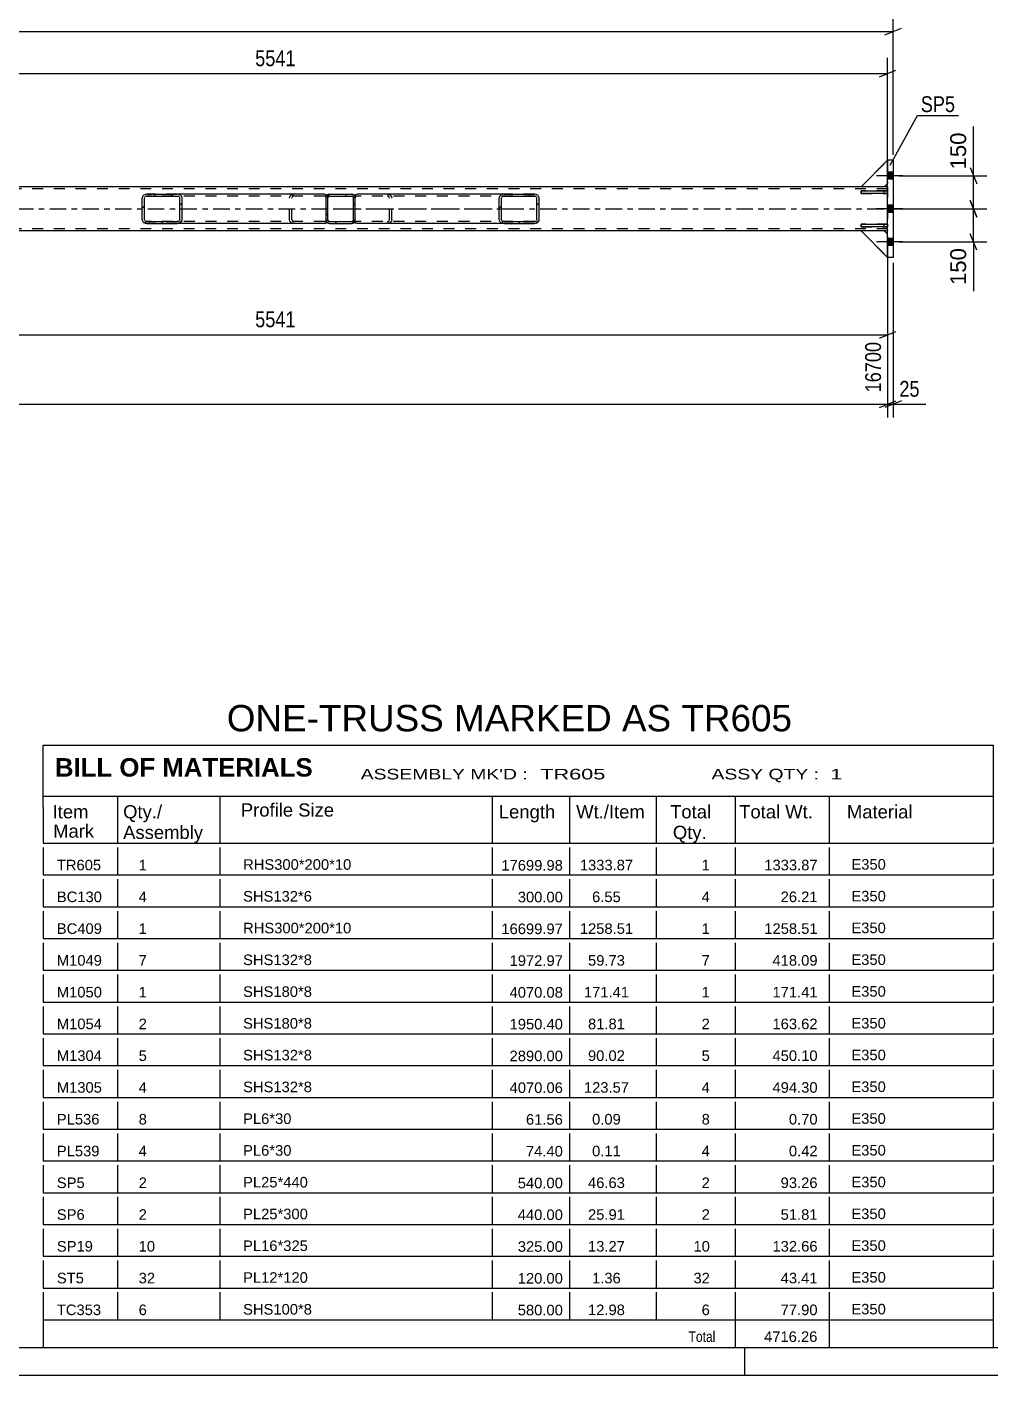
# Model space of a CAD drawing. Header units: millimetres. Extents: x -54 to 787, y -426 to 168.
# Drawn here: x 446.8 to 621.1, y -426 to -182 of the extents above; entities that cross this region are included whole.
import ezdxf

# ---------------------------------------------------------------- set-up
doc = ezdxf.new("R2010")
doc.units = ezdxf.units.MM
doc.linetypes.add('DXK_LINE_DOT2', pattern=[3.9198, 1.9599, -1.9599])
doc.linetypes.add('DXK_LINE_DOT3', pattern=[5.9187, 2.979, -0.9799, 0.9799, -0.9799])
doc.styles.add('Arial', font='ARIAL.TTF', dxfattribs={"height": 0.2})
doc.styles.add('Arial Bold', font='ARIALBD.TTF', dxfattribs={"height": 0.2})
doc.styles.add('Arial Narrow', font='ARIALN.TTF', dxfattribs={"height": 0.2})

# ---------------------------------------------------------------- blocks, each defined once
blk = doc.blocks.new('Unknown-761549023-1135')
at = {"color": 5, "linetype": 'Continuous'}
for p, q in [((-49.33, -420.97), (781.67, -420.97)), ((576.67, -425.97), (576.67, -420.97)), ((-54.33, -425.97), (786.67, -425.97))]:
    blk.add_line(p, q, dxfattribs=at)
blk = doc.blocks.new('Unknown-761549023-18262')
at = {"color": 7, "linetype": 'Continuous'}
for p, q in [((449.67, -311.96), (621.66, -311.96)), ((449.67, -323.21), (449.67, -311.96)), ((621.67, -311.96), (621.67, -323.21)), ((449.67, -321.21), (621.67, -321.21)), ((463.17, -321.21), (463.17, -329.71)), ((481.67, -321.21), (481.67, -329.71)), ((530.94, -321.21), (530.94, -329.71)), ((544.94, -321.21), (544.94, -329.71)), ((560.67, -321.21), (560.67, -329.71)), ((574.94, -321.21), (574.94, -329.71)), ((591.94, -321.21), (591.94, -329.71)), ((449.67, -323.21), (449.67, -328.21)), ((621.67, -323.21), (621.67, -329.71)), ((449.67, -328.21), (449.67, -329.71)), ((449.67, -329.71), (621.67, -329.71)), ((449.67, -330.49), (449.67, -335.46)), ((463.17, -330.49), (463.17, -335.46)), ((481.67, -330.49), (481.67, -335.46)), ((530.94, -330.49), (530.94, -335.46)), ((544.94, -330.49), (544.94, -335.46)), ((560.67, -330.49), (560.67, -335.46)), ((574.94, -330.49), (574.94, -335.46)), ((591.94, -330.49), (591.94, -335.46)), ((621.67, -330.49), (621.67, -335.46)), ((449.67, -335.46), (621.67, -335.46)), ((449.67, -336.24), (449.67, -341.21)), ((463.17, -336.24), (463.17, -341.21)), ((481.67, -336.24), (481.67, -341.21)), ((530.94, -336.24), (530.94, -341.21)), ((544.94, -336.24), (544.94, -341.21)), ((560.67, -336.24), (560.67, -341.21)), ((574.94, -336.24), (574.94, -341.21)), ((591.94, -336.24), (591.94, -341.21)), ((621.67, -336.24), (621.67, -341.21)), ((449.67, -341.21), (621.67, -341.21)), ((449.67, -341.99), (449.67, -346.96)), ((463.17, -341.99), (463.17, -346.96)), ((481.67, -341.99), (481.67, -346.96)), ((530.94, -341.99), (530.94, -346.96)), ((544.94, -341.99), (544.94, -346.96)), ((560.67, -341.99), (560.67, -346.96)), ((574.94, -341.99), (574.94, -346.96)), ((591.94, -341.99), (591.94, -346.96)), ((621.67, -341.99), (621.67, -346.96)), ((449.67, -346.96), (621.67, -346.96)), ((449.67, -347.74), (449.67, -352.71)), ((463.17, -347.74), (463.17, -352.71)), ((481.67, -347.74), (481.67, -352.71)), ((530.94, -347.74), (530.94, -352.71)), ((544.94, -347.74), (544.94, -352.71)), ((560.67, -347.74), (560.67, -352.71)), ((574.94, -347.74), (574.94, -352.71)), ((591.94, -347.74), (591.94, -352.71)), ((621.67, -347.74), (621.67, -352.71)), ((449.67, -352.71), (621.67, -352.71)), ((449.67, -353.49), (449.67, -358.46)), ((463.17, -353.49), (463.17, -358.46)), ((481.67, -353.49), (481.67, -358.46)), ((530.94, -353.49), (530.94, -358.46)), ((544.94, -353.49), (544.94, -358.46)), ((560.67, -353.49), (560.67, -358.46)), ((574.94, -353.49), (574.94, -358.46)), ((591.94, -353.49), (591.94, -358.46)), ((621.67, -353.49), (621.67, -358.46)), ((449.67, -358.46), (621.67, -358.46)), ((449.67, -359.24), (449.67, -364.21)), ((463.17, -359.24), (463.17, -364.21)), ((481.67, -359.24), (481.67, -364.21)), ((530.94, -359.24), (530.94, -364.21)), ((544.94, -359.24), (544.94, -364.21)), ((560.67, -359.24), (560.67, -364.21)), ((574.94, -359.24), (574.94, -364.21)), ((591.94, -359.24), (591.94, -364.21)), ((621.67, -359.24), (621.67, -364.21)), ((449.67, -364.21), (621.67, -364.21)), ((449.67, -364.99), (449.67, -369.96)), ((463.17, -364.99), (463.17, -369.96)), ((481.67, -364.99), (481.67, -369.96)), ((530.94, -364.99), (530.94, -369.96)), ((544.94, -364.99), (544.94, -369.96)), ((560.67, -364.99), (560.67, -369.96)), ((574.94, -364.99), (574.94, -369.96)), ((591.94, -364.99), (591.94, -369.96)), ((621.67, -364.99), (621.67, -369.96)), ((449.67, -369.96), (621.67, -369.96)), ((449.67, -370.74), (449.67, -375.71)), ((463.17, -370.74), (463.17, -375.71)), ((481.67, -370.74), (481.67, -375.71)), ((530.94, -370.74), (530.94, -375.71)), ((544.94, -370.74), (544.94, -375.71)), ((560.67, -370.74), (560.67, -375.71)), ((574.94, -370.74), (574.94, -375.71)), ((591.94, -370.74), (591.94, -375.71)), ((621.67, -370.74), (621.67, -375.71)), ((449.67, -375.71), (621.67, -375.71)), ((449.67, -376.49), (449.67, -381.46)), ((463.17, -376.49), (463.17, -381.46)), ((481.67, -376.49), (481.67, -381.46)), ((530.94, -376.49), (530.94, -381.46)), ((544.94, -376.49), (544.94, -381.46)), ((560.67, -376.49), (560.67, -381.46)), ((574.94, -376.49), (574.94, -381.46)), ((591.94, -376.49), (591.94, -381.46)), ((621.67, -376.49), (621.67, -381.46)), ((449.67, -381.46), (621.67, -381.46)), ((449.67, -382.24), (449.67, -387.22)), ((463.17, -382.24), (463.17, -387.22)), ((481.67, -382.24), (481.67, -387.22)), ((530.94, -382.24), (530.94, -387.22)), ((544.94, -382.24), (544.94, -387.22)), ((560.67, -382.24), (560.67, -387.22)), ((574.94, -382.24), (574.94, -387.22)), ((591.94, -382.24), (591.94, -387.22)), ((621.67, -382.24), (621.67, -387.22)), ((449.67, -387.22), (621.67, -387.22)), ((449.67, -387.99), (449.67, -392.97)), ((463.17, -387.99), (463.17, -392.97)), ((481.67, -387.99), (481.67, -392.97)), ((530.94, -387.99), (530.94, -392.97)), ((544.94, -387.99), (544.94, -392.97)), ((560.67, -387.99), (560.67, -392.97)), ((574.94, -387.99), (574.94, -392.97)), ((591.94, -387.99), (591.94, -392.97)), ((621.67, -387.99), (621.67, -392.97)), ((449.67, -392.97), (621.67, -392.97)), ((449.67, -393.74), (449.67, -398.72)), ((463.17, -393.74), (463.17, -398.72)), ((481.67, -393.74), (481.67, -398.72)), ((530.94, -393.74), (530.94, -398.72)), ((544.94, -393.74), (544.94, -398.72)), ((560.67, -393.74), (560.67, -398.72)), ((574.94, -393.74), (574.94, -398.72)), ((591.94, -393.74), (591.94, -398.72)), ((621.67, -393.74), (621.67, -398.72)), ((449.67, -398.72), (621.67, -398.72)), ((449.67, -399.49), (449.67, -404.47)), ((463.17, -399.49), (463.17, -404.47)), ((481.67, -399.49), (481.67, -404.47)), ((530.94, -399.49), (530.94, -404.47)), ((544.94, -399.49), (544.94, -404.47)), ((560.67, -399.49), (560.67, -404.47)), ((574.94, -399.49), (574.94, -404.47)), ((591.94, -399.49), (591.94, -404.47)), ((621.67, -399.49), (621.67, -404.47)), ((449.67, -404.47), (621.67, -404.47)), ((449.67, -405.24), (449.67, -410.22)), ((463.17, -405.24), (463.17, -410.22)), ((481.67, -405.24), (481.67, -410.22)), ((530.94, -405.24), (530.94, -410.22)), ((544.94, -405.24), (544.94, -410.22)), ((560.67, -405.24), (560.67, -410.22)), ((574.94, -405.24), (574.94, -410.22)), ((591.94, -405.24), (591.94, -410.22)), ((621.67, -405.24), (621.67, -410.22)), ((449.67, -410.22), (621.67, -410.22)), ((449.67, -410.99), (449.67, -415.97)), ((463.17, -410.99), (463.17, -415.97)), ((481.67, -410.99), (481.67, -415.97)), ((530.94, -410.99), (530.94, -415.97)), ((544.94, -410.99), (544.94, -415.97)), ((560.67, -410.99), (560.67, -415.97)), ((574.94, -410.99), (574.94, -415.97)), ((591.94, -410.99), (591.94, -415.97)), ((621.67, -410.99), (621.67, -415.97)), ((449.67, -415.97), (621.67, -415.97)), ((449.67, -415.97), (621.67, -415.97)), ((449.67, -415.97), (449.67, -420.97)), ((574.94, -415.97), (574.94, -420.97)), ((591.94, -415.97), (591.94, -420.97)), ((621.67, -415.97), (621.67, -420.97)), ((449.67, -420.97), (621.67, -420.97))]:
    blk.add_line(p, q, dxfattribs=at)
at = {"color": 7}
for s, height, style, p in [('BILL OF MATERIALS', 3.3405, 'Arial Bold', (451.82, -317.65)), ('Profile Size', 2.3877, 'Arial', (485.48, -324.89)), ('Mark', 2.388, 'Arial', (451.5, -328.71))]:
    blk.add_text(s, height=height, dxfattribs=dict(at, style=style)).set_placement(p)
at = {"color": 7, "linetype": 'Continuous', "style": 'Arial Narrow'}
for s, height, width, p in [("ASSEMBLY MK'D :", 1.9089, 1.6, (507.17, -318.16)), ('TR605', 1.909, 1.794707, (539.67, -318.16)), ('ASSY QTY :', 1.909, 1.6, (570.67, -318.16)), ('1', 1.91, 1.794707, (592.17, -318.16))]:
    blk.add_text(s, height=height, dxfattribs=dict(at, width=width)).set_placement(p)
at = {"color": 7, "linetype": 'Continuous'}
for s, height, style, p in [('Item', 2.388, 'Arial', (451.41, -325.21)), ('Qty./', 2.388, 'Arial', (464.17, -325.21)), ('Length', 2.388, 'Arial', (532.17, -325.21)), ('Wt./Item', 2.388, 'Arial', (546.17, -325.21)), ('Total', 2.388, 'Arial', (563.17, -325.21)), ('Total Wt.', 2.388, 'Arial', (575.67, -325.21)), ('Material', 2.388, 'Arial', (595.17, -325.21)), ('Assembly', 2.388, 'Arial', (464.17, -328.94)), ('Qty.', 2.388, 'Arial', (563.67, -328.94)), ('TR605', 1.91, 'Arial', (452.17, -334.62)), ('1', 1.91, 'Arial', (466.98, -334.62)), ('RHS300*200*10', 1.9102, 'Arial', (485.88, -334.52)), ('17699.98', 1.91, 'Arial', (532.63, -334.66)), ('1333.87', 1.91, 'Arial', (546.83, -334.62)), ('1', 1.91, 'Arial', (568.88, -334.62)), ('1333.87', 1.91, 'Arial', (580.22, -334.62)), ('E350', 1.91, 'Arial', (595.98, -334.49)), ('BC130', 1.91, 'Arial', (452.17, -340.37)), ('4', 1.91, 'Arial', (466.98, -340.37)), ('SHS132*6', 1.91, 'Arial', (485.88, -340.27)), ('300.00', 1.91, 'Arial', (535.6, -340.41)), ('6.55', 1.91, 'Arial', (549.05, -340.37)), ('4', 1.91, 'Arial', (568.88, -340.37)), ('26.21', 1.91, 'Arial', (583.18, -340.37)), ('E350', 1.91, 'Arial', (595.98, -340.24)), ('BC409', 1.91, 'Arial', (452.17, -346.12)), ('1', 1.91, 'Arial', (466.98, -346.12)), ('RHS300*200*10', 1.9102, 'Arial', (485.88, -346.02)), ('16699.97', 1.91, 'Arial', (532.63, -346.16)), ('1258.51', 1.91, 'Arial', (546.83, -346.12)), ('1', 1.91, 'Arial', (568.88, -346.12)), ('1258.51', 1.91, 'Arial', (580.22, -346.12)), ('E350', 1.91, 'Arial', (595.98, -345.99)), ('M1049', 1.91, 'Arial', (452.17, -351.87)), ('7', 1.91, 'Arial', (466.98, -351.87)), ('SHS132*8', 1.91, 'Arial', (485.88, -351.77)), ('1972.97', 1.91, 'Arial', (534.12, -351.91)), ('59.73', 1.91, 'Arial', (548.31, -351.87)), ('7', 1.91, 'Arial', (568.88, -351.87)), ('418.09', 1.91, 'Arial', (581.7, -351.87)), ('E350', 1.91, 'Arial', (595.98, -351.74)), ('M1050', 1.91, 'Arial', (452.17, -357.62)), ('1', 1.91, 'Arial', (466.98, -357.62)), ('SHS180*8', 1.91, 'Arial', (485.88, -357.52)), ('4070.08', 1.91, 'Arial', (534.12, -357.66)), ('171.41', 1.91, 'Arial', (547.57, -357.62)), ('1', 1.91, 'Arial', (568.88, -357.62)), ('171.41', 1.91, 'Arial', (581.7, -357.62)), ('E350', 1.91, 'Arial', (595.98, -357.49)), ('M1054', 1.91, 'Arial', (452.17, -363.37)), ('2', 1.91, 'Arial', (466.98, -363.37)), ('SHS180*8', 1.91, 'Arial', (485.88, -363.27)), ('1950.40', 1.91, 'Arial', (534.12, -363.41)), ('81.81', 1.91, 'Arial', (548.31, -363.37)), ('2', 1.91, 'Arial', (568.88, -363.37)), ('163.62', 1.91, 'Arial', (581.7, -363.37)), ('E350', 1.91, 'Arial', (595.98, -363.24)), ('M1304', 1.91, 'Arial', (452.17, -369.12)), ('5', 1.91, 'Arial', (466.98, -369.12)), ('SHS132*8', 1.91, 'Arial', (485.88, -369.02)), ('2890.00', 1.91, 'Arial', (534.12, -369.16)), ('90.02', 1.91, 'Arial', (548.31, -369.12)), ('5', 1.91, 'Arial', (568.88, -369.12)), ('450.10', 1.91, 'Arial', (581.7, -369.12)), ('E350', 1.91, 'Arial', (595.98, -368.99)), ('M1305', 1.91, 'Arial', (452.17, -374.87)), ('4', 1.91, 'Arial', (466.98, -374.87)), ('SHS132*8', 1.91, 'Arial', (485.88, -374.77)), ('4070.06', 1.91, 'Arial', (534.12, -374.91)), ('123.57', 1.91, 'Arial', (547.57, -374.87)), ('4', 1.91, 'Arial', (568.88, -374.87)), ('494.30', 1.91, 'Arial', (581.7, -374.87)), ('E350', 1.91, 'Arial', (595.98, -374.74)), ('PL536', 1.91, 'Arial', (452.17, -380.62)), ('8', 1.91, 'Arial', (466.98, -380.62)), ('PL6*30', 1.91, 'Arial', (485.88, -380.52)), ('61.56', 1.91, 'Arial', (537.08, -380.66)), ('0.09', 1.91, 'Arial', (549.05, -380.62)), ('8', 1.91, 'Arial', (568.88, -380.62)), ('0.70', 1.91, 'Arial', (584.67, -380.62)), ('E350', 1.91, 'Arial', (595.98, -380.49)), ('PL539', 1.91, 'Arial', (452.17, -386.37)), ('4', 1.91, 'Arial', (466.98, -386.37)), ('PL6*30', 1.91, 'Arial', (485.88, -386.27)), ('74.40', 1.91, 'Arial', (537.08, -386.41)), ('0.11', 1.91, 'Arial', (549.05, -386.37)), ('4', 1.91, 'Arial', (568.88, -386.37)), ('0.42', 1.91, 'Arial', (584.67, -386.37)), ('E350', 1.91, 'Arial', (595.98, -386.24)), ('SP5', 1.91, 'Arial', (452.17, -392.12)), ('2', 1.91, 'Arial', (466.98, -392.12)), ('PL25*440', 1.91, 'Arial', (485.88, -392.02)), ('540.00', 1.91, 'Arial', (535.6, -392.16)), ('46.63', 1.91, 'Arial', (548.31, -392.12)), ('2', 1.91, 'Arial', (568.88, -392.12)), ('93.26', 1.91, 'Arial', (583.18, -392.12)), ('E350', 1.91, 'Arial', (595.98, -391.99)), ('SP6', 1.91, 'Arial', (452.17, -397.87)), ('2', 1.91, 'Arial', (466.98, -397.87)), ('PL25*300', 1.91, 'Arial', (485.88, -397.77)), ('440.00', 1.91, 'Arial', (535.6, -397.91)), ('25.91', 1.91, 'Arial', (548.31, -397.87)), ('2', 1.91, 'Arial', (568.88, -397.87)), ('51.81', 1.91, 'Arial', (583.18, -397.87)), ('E350', 1.91, 'Arial', (595.98, -397.74)), ('SP19', 1.91, 'Arial', (452.17, -403.62)), ('10', 1.91, 'Arial', (466.98, -403.62)), ('PL16*325', 1.91, 'Arial', (485.88, -403.52)), ('325.00', 1.91, 'Arial', (535.6, -403.66)), ('13.27', 1.91, 'Arial', (548.31, -403.62)), ('10', 1.91, 'Arial', (567.4, -403.62)), ('132.66', 1.91, 'Arial', (581.7, -403.62)), ('E350', 1.91, 'Arial', (595.98, -403.49)), ('ST5', 1.91, 'Arial', (452.17, -409.37)), ('32', 1.91, 'Arial', (466.98, -409.37)), ('PL12*120', 1.91, 'Arial', (485.88, -409.27)), ('1.36', 1.91, 'Arial', (549.05, -409.37)), ('32', 1.91, 'Arial', (567.4, -409.37)), ('43.41', 1.91, 'Arial', (583.18, -409.37)), ('E350', 1.91, 'Arial', (595.98, -409.24)), ('120.00', 1.91, 'Arial', (535.6, -409.41)), ('TC353', 1.91, 'Arial', (452.17, -415.12)), ('6', 1.91, 'Arial', (466.98, -415.12)), ('SHS100*8', 1.91, 'Arial', (485.88, -415.02)), ('580.00', 1.91, 'Arial', (535.6, -415.16)), ('12.98', 1.91, 'Arial', (548.31, -415.12)), ('6', 1.91, 'Arial', (568.88, -415.12)), ('77.90', 1.91, 'Arial', (583.18, -415.12)), ('E350', 1.91, 'Arial', (595.98, -414.99)), ('Total', 1.909, 'Arial Narrow', (566.5, -419.97)), ('4716.26', 1.91, 'Arial', (580.18, -419.97))]:
    blk.add_text(s, height=height, dxfattribs=dict(at, style=style)).set_placement(p)
blk = doc.blocks.new('Unknown-761549023-18263')
at = {"color": 2, "linetype": 'Continuous'}
blk.add_line((475.67, -311.96), (593.17, -311.96), dxfattribs=at)
at = {"color": 7, "style": 'Arial'}
blk.add_text('ONE-TRUSS MARKED AS TR605', height=4.7754, dxfattribs=at).set_placement((482.93, -309.46))
blk = doc.blocks.new('Part-761549023-2787 - 2746')
at = {"color": 7, "linetype": 'DXK_LINE_DOT2'}
for p, q in [((601.94, -218.89), (597.74, -218.89)), ((597.74, -218.89), (602.54, -223.69)), ((602.54, -219.49), (601.94, -218.89)), ((602.54, -223.69), (602.54, -219.49))]:
    blk.add_line(p, q, dxfattribs=at)
blk = doc.blocks.new('Part-761549023-2777 - 2746')
at = {"color": 2, "linetype": 'Continuous'}
for p, q in [((597.74, -210.89), (12.9, -210.89)), ((602.54, -210.89), (601.94, -210.89)), ((597.74, -218.89), (12.9, -218.89)), ((602.54, -218.89), (601.94, -218.89))]:
    blk.add_line(p, q, dxfattribs=at)
at = {"color": 7, "linetype": 'DXK_LINE_DOT2'}
for p, q in [((602.54, -211.29), (12.9, -211.29)), ((601.94, -210.89), (597.74, -210.89)), ((602.54, -210.89), (602.54, -218.89)), ((602.54, -218.49), (12.9, -218.49)), ((601.94, -218.89), (597.74, -218.89))]:
    blk.add_line(p, q, dxfattribs=at)
at = {"color": 7, "linetype": 'DXK_LINE_DOT3'}
blk.add_line((12.9, -214.89), (602.54, -214.89), dxfattribs=at)
blk = doc.blocks.new('Part-761549023-2781 - 2746')
at = {"color": 7, "linetype": 'DXK_LINE_DOT2'}
for p, q in [((601.94, -218.89), (597.74, -218.89)), ((597.74, -218.89), (602.54, -223.69)), ((602.54, -219.49), (601.94, -218.89)), ((602.54, -223.69), (602.54, -219.49))]:
    blk.add_line(p, q, dxfattribs=at)
blk = doc.blocks.new('Part-761549023-2784 - 2746')
at = {"color": 2, "linetype": 'Continuous'}
for p, q in [((601.94, -218.89), (597.74, -218.89)), ((597.74, -218.89), (602.54, -223.69)), ((602.54, -219.49), (601.94, -218.89))]:
    blk.add_line(p, q, dxfattribs=at)
at = {"color": 7, "linetype": 'DXK_LINE_DOT2'}
blk.add_line((602.54, -223.69), (602.54, -219.49), dxfattribs=at)
blk = doc.blocks.new('Part-761549023-2790 - 2746')
at = {"color": 7, "linetype": 'DXK_LINE_DOT2'}
for p, q in [((597.74, -210.89), (602.54, -206.09)), ((602.54, -206.09), (602.54, -210.29)), ((601.94, -210.89), (597.74, -210.89)), ((602.54, -210.29), (601.94, -210.89))]:
    blk.add_line(p, q, dxfattribs=at)
blk = doc.blocks.new('Part-761549023-2793 - 2746')
at = {"color": 2, "linetype": 'Continuous'}
for p, q in [((597.74, -210.89), (602.54, -206.09)), ((601.94, -210.89), (597.74, -210.89)), ((602.54, -210.29), (601.94, -210.89))]:
    blk.add_line(p, q, dxfattribs=at)
at = {"color": 7, "linetype": 'DXK_LINE_DOT2'}
blk.add_line((602.54, -210.29), (602.54, -206.09), dxfattribs=at)
blk = doc.blocks.new('Part-761549023-2796 - 2746')
at = {"color": 7, "linetype": 'DXK_LINE_DOT2'}
for p, q in [((597.74, -210.89), (602.54, -206.09)), ((602.54, -206.09), (602.54, -210.29)), ((601.94, -210.89), (597.74, -210.89)), ((602.54, -210.29), (601.94, -210.89))]:
    blk.add_line(p, q, dxfattribs=at)
blk = doc.blocks.new('Part-761549023-2797 - 2746')
at = {"color": 7, "linetype": 'DXK_LINE_DOT2'}
for p, q in [((602.54, -211.65), (597.74, -211.65)), ((597.74, -211.65), (597.74, -212.13)), ((597.74, -212.13), (602.54, -212.13)), ((601.94, -212.13), (601.94, -211.65)), ((602.54, -212.13), (602.54, -211.65))]:
    blk.add_line(p, q, dxfattribs=at)
blk = doc.blocks.new('Part-761549023-2798 - 2746')
at = {"color": 7, "linetype": 'DXK_LINE_DOT2'}
for p, q in [((602.54, -217.65), (597.74, -217.65)), ((597.74, -217.65), (597.74, -218.13)), ((597.74, -218.13), (602.54, -218.13)), ((601.94, -218.13), (601.94, -217.65)), ((602.54, -218.13), (602.54, -217.65))]:
    blk.add_line(p, q, dxfattribs=at)
blk = doc.blocks.new('Part-761549023-2799 - 2746')
at = {"color": 2, "linetype": 'Continuous'}
for p, q in [((597.74, -212.13), (597.74, -211.65)), ((597.74, -211.65), (602.54, -211.65)), ((602.54, -212.13), (597.74, -212.13)), ((602.54, -211.65), (602.54, -212.13))]:
    blk.add_line(p, q, dxfattribs=at)
at = {"color": 7, "linetype": 'DXK_LINE_DOT2'}
blk.add_line((601.94, -212.13), (601.94, -211.65), dxfattribs=at)
blk = doc.blocks.new('Part-761549023-2800 - 2746')
at = {"color": 2, "linetype": 'Continuous'}
for p, q in [((597.74, -218.13), (597.74, -217.65)), ((597.74, -217.65), (602.54, -217.65)), ((602.54, -218.13), (597.74, -218.13)), ((602.54, -217.65), (602.54, -218.13))]:
    blk.add_line(p, q, dxfattribs=at)
at = {"color": 7, "linetype": 'DXK_LINE_DOT2'}
blk.add_line((601.94, -218.13), (601.94, -217.65), dxfattribs=at)
blk = doc.blocks.new('Bolt-761549023-2803 - 2746')
at = {"linetype": 'Continuous'}
for points in [[(602.54, -208.23), (602.54, -209.55), (603.54, -209.55), (603.54, -208.23)], [(602.54, -208.23), (602.54, -209.55), (603.54, -209.55), (603.54, -208.23)], [(602.54, -208.23), (602.54, -209.55), (603.54, -209.55), (603.54, -208.23)], [(602.54, -208.23), (602.54, -209.55), (603.54, -209.55), (603.54, -208.23)], [(602.54, -214.23), (602.54, -215.55), (603.54, -215.55), (603.54, -214.23)], [(602.54, -214.23), (602.54, -215.55), (603.54, -215.55), (603.54, -214.23)], [(602.54, -220.23), (602.54, -221.55), (603.54, -221.55), (603.54, -220.23)], [(602.54, -220.23), (602.54, -221.55), (603.54, -221.55), (603.54, -220.23)], [(602.54, -220.23), (602.54, -221.55), (603.54, -221.55), (603.54, -220.23)], [(602.54, -220.23), (602.54, -221.55), (603.54, -221.55), (603.54, -220.23)]]:
    blk.add_hatch(color=1, dxfattribs=at).paths.add_polyline_path(points)
at = {"color": 1, "linetype": 'Continuous'}
for p, q in [((605.3, -208.89), (600.54, -208.89)), ((605.3, -208.89), (600.54, -208.89)), ((605.3, -208.89), (600.54, -208.89)), ((605.3, -208.89), (600.54, -208.89)), ((603.54, -208.23), (602.54, -208.23)), ((603.54, -208.23), (602.54, -208.23)), ((603.54, -208.23), (602.54, -208.23)), ((603.54, -208.23), (602.54, -208.23)), ((603.54, -209.55), (602.54, -209.55)), ((603.54, -209.55), (602.54, -209.55)), ((603.54, -209.55), (602.54, -209.55)), ((603.54, -209.55), (602.54, -209.55)), ((603.54, -214.23), (602.54, -214.23)), ((603.54, -214.23), (602.54, -214.23)), ((605.3, -214.89), (600.54, -214.89)), ((605.3, -214.89), (600.54, -214.89)), ((603.54, -215.55), (602.54, -215.55)), ((603.54, -215.55), (602.54, -215.55)), ((605.3, -220.89), (600.54, -220.89)), ((605.3, -220.89), (600.54, -220.89)), ((605.3, -220.89), (600.54, -220.89)), ((605.3, -220.89), (600.54, -220.89)), ((603.54, -220.23), (602.54, -220.23)), ((603.54, -220.23), (602.54, -220.23)), ((603.54, -220.23), (602.54, -220.23)), ((603.54, -220.23), (602.54, -220.23)), ((603.54, -221.55), (602.54, -221.55)), ((603.54, -221.55), (602.54, -221.55)), ((603.54, -221.55), (602.54, -221.55)), ((603.54, -221.55), (602.54, -221.55))]:
    blk.add_line(p, q, dxfattribs=at)
blk = doc.blocks.new('Part-761549023-2809 - 2746')
at = {"color": 2, "linetype": 'Continuous'}
for p, q in [((602.54, -223.69), (602.54, -206.09)), ((603.54, -206.09), (602.54, -206.09)), ((603.54, -206.09), (603.54, -223.69)), ((603.54, -223.69), (602.54, -223.69))]:
    blk.add_line(p, q, dxfattribs=at)
blk = doc.blocks.new('Part-761549023-2849 - 2746')
at = {"linetype": 'Continuous'}
h = blk.add_hatch(dxfattribs=at)
h.set_pattern_fill('', scale=0.7, style=0, pattern_type=0)
h.set_pattern_definition([(45, (538.9364, -217.4802), (-1.57154, 1.57154), [])])
h.paths.add_polyline_path([(538.6, -217.53), (538.94, -217.48), (539.22, -217.34), (539.41, -217.13), (539.48, -216.89), (539.48, -212.89), (539.41, -212.64), (539.22, -212.44), (538.94, -212.3), (538.6, -212.25), (533.11, -212.25), (532.77, -212.3), (532.49, -212.44), (532.3, -212.64), (532.23, -212.89), (532.23, -216.89), (532.3, -217.13), (532.49, -217.34), (532.77, -217.48), (533.11, -217.53)])
h.paths.add_polyline_path([(532.94, -217.18), (532.8, -217.12), (532.7, -217.01), (532.67, -216.89), (532.67, -212.89), (532.7, -212.77), (532.8, -212.66), (532.94, -212.59), (533.11, -212.57), (538.6, -212.57), (538.77, -212.59), (538.91, -212.66), (539.01, -212.77), (539.04, -212.89), (539.04, -216.89), (539.01, -217.01), (538.91, -217.12), (538.77, -217.18), (538.6, -217.21), (533.11, -217.21)])
at = {"color": 2, "linetype": 'Continuous'}
for p, q in [((506.18, -212.29), (506.44, -212.25)), ((533.11, -212.25), (506.44, -212.25)), ((533.11, -212.25), (532.77, -212.3)), ((533.11, -212.25), (538.6, -212.25)), ((538.94, -212.3), (538.6, -212.25)), ((506.18, -212.29), (506.18, -212.89)), ((532.3, -212.64), (532.23, -212.89)), ((532.23, -216.89), (532.23, -212.89)), ((532.67, -212.89), (532.7, -212.77)), ((532.67, -216.89), (532.67, -212.89)), ((532.94, -212.59), (533.11, -212.57)), ((533.11, -212.57), (538.6, -212.57)), ((538.6, -212.57), (538.77, -212.59)), ((539.01, -212.77), (539.04, -212.89)), ((539.04, -216.89), (539.04, -212.89)), ((539.48, -212.89), (539.41, -212.64)), ((539.48, -216.89), (539.48, -212.89)), ((506.18, -217.48), (506.18, -216.89)), ((532.23, -216.89), (532.3, -217.13)), ((532.7, -217.01), (532.67, -216.89)), ((539.04, -216.89), (539.01, -217.01)), ((539.41, -217.13), (539.48, -216.89)), ((506.18, -217.49), (506.18, -217.48)), ((506.44, -217.53), (506.18, -217.49)), ((533.11, -217.53), (506.44, -217.53)), ((532.77, -217.48), (533.11, -217.53)), ((533.11, -217.21), (532.94, -217.18)), ((533.11, -217.21), (538.6, -217.21)), ((533.11, -217.53), (538.6, -217.53)), ((538.77, -217.18), (538.6, -217.21)), ((538.6, -217.53), (538.94, -217.48))]:
    blk.add_line(p, q, dxfattribs=at)
at = {"color": 7, "linetype": 'DXK_LINE_DOT2'}
for p, q in [((511.93, -212.25), (512.26, -212.3)), ((538.6, -212.25), (533.11, -212.25)), ((506.18, -212.29), (506.18, -212.64)), ((506.27, -212.59), (506.18, -212.64)), ((506.18, -217.34), (506.18, -212.89)), ((506.44, -212.57), (506.27, -212.59)), ((538.6, -212.57), (506.44, -212.57)), ((512.1, -212.59), (511.93, -212.57)), ((512.37, -212.89), (512.33, -212.77)), ((512.37, -216.89), (512.37, -212.89)), ((512.74, -212.64), (512.81, -212.89)), ((512.81, -216.89), (512.81, -212.89)), ((506.18, -217.14), (506.27, -217.18)), ((512.33, -217.01), (512.37, -216.89)), ((512.81, -216.89), (512.74, -217.13)), ((506.27, -217.18), (506.44, -217.21)), ((538.6, -217.21), (506.44, -217.21)), ((511.93, -217.21), (512.1, -217.18)), ((512.26, -217.48), (511.93, -217.53)), ((538.6, -217.53), (533.11, -217.53))]:
    blk.add_line(p, q, dxfattribs=at)
at = {"color": 7, "linetype": 'DXK_LINE_DOT3'}
blk.add_line((502.33, -214.89), (535.85, -214.89), dxfattribs=at)
at = {"color": 7, "linetype": 'DXK_LINE_DOT2'}
for centre, radius, start, end in [((512, -212.98), 0.401, 32.4104, 75.4453), ((512.06, -213.07), 0.802, 32.4104, 75.4453), ((512, -216.8), 0.401, 284.5547, 327.5896), ((512.06, -216.7), 0.802, 284.5547, 327.5896)]:
    blk.add_arc(centre, radius, start, end, dxfattribs=at)
at = {"color": 2, "linetype": 'Continuous'}
for centre, radius, start, end in [((532.97, -213.07), 0.802, 104.5547, 147.5896), ((533.04, -212.98), 0.401, 104.5547, 147.5896), ((538.67, -212.98), 0.401, 32.4104, 75.4453), ((538.73, -213.07), 0.802, 32.4104, 75.4453), ((532.97, -216.7), 0.802, 212.4104, 255.4453), ((533.04, -216.8), 0.401, 212.4104, 255.4453), ((538.67, -216.8), 0.401, 284.5547, 327.5896), ((538.73, -216.7), 0.802, 284.5547, 327.5896)]:
    blk.add_arc(centre, radius, start, end, dxfattribs=at)
blk = doc.blocks.new('Part-761549023-2855 - 2746')
at = {"linetype": 'Continuous'}
h = blk.add_hatch(dxfattribs=at)
h.set_pattern_fill('', scale=0.7, style=0, pattern_type=0)
h.set_pattern_definition([(45, (505.7852, -217.4802), (-1.57154, 1.57154), [])])
h.paths.add_polyline_path([(505.54, -217.53), (505.79, -217.48), (505.99, -217.34), (506.13, -217.13), (506.18, -216.89), (506.18, -212.89), (506.13, -212.64), (505.99, -212.44), (505.79, -212.3), (505.54, -212.25), (501.54, -212.25), (501.3, -212.3), (501.09, -212.44), (500.95, -212.64), (500.9, -212.89), (500.9, -216.89), (500.95, -217.13), (501.09, -217.34), (501.3, -217.48), (501.54, -217.53)])
h.paths.add_polyline_path([(501.42, -217.18), (501.31, -217.12), (501.24, -217.01), (501.22, -216.89), (501.22, -212.89), (501.24, -212.77), (501.31, -212.66), (501.42, -212.59), (501.54, -212.57), (505.54, -212.57), (505.66, -212.59), (505.77, -212.66), (505.84, -212.77), (505.86, -212.89), (505.86, -216.89), (505.84, -217.01), (505.77, -217.12), (505.66, -217.18), (505.54, -217.21), (501.54, -217.21)])
at = {"color": 7, "linetype": 'DXK_LINE_DOT2'}
for p, q in [((501.3, -212.3), (501.54, -212.25)), ((501.54, -212.25), (505.54, -212.25)), ((505.54, -212.25), (505.79, -212.3)), ((500.9, -212.89), (500.95, -212.64)), ((500.9, -216.89), (500.9, -212.89)), ((501.24, -212.77), (501.22, -212.89)), ((501.22, -216.89), (501.22, -212.89)), ((501.54, -212.57), (501.42, -212.59)), ((501.54, -212.57), (505.54, -212.57)), ((505.66, -212.59), (505.54, -212.57)), ((505.86, -212.89), (505.84, -212.77)), ((505.86, -216.89), (505.86, -212.89)), ((506.13, -212.64), (506.18, -212.89)), ((506.18, -216.89), (506.18, -212.89)), ((500.95, -217.13), (500.9, -216.89)), ((501.22, -216.89), (501.24, -217.01)), ((505.84, -217.01), (505.86, -216.89)), ((506.18, -216.89), (506.13, -217.13)), ((501.54, -217.53), (501.3, -217.48)), ((501.42, -217.18), (501.54, -217.21)), ((501.54, -217.21), (505.54, -217.21)), ((501.54, -217.53), (505.54, -217.53)), ((505.54, -217.21), (505.66, -217.18)), ((505.79, -217.48), (505.54, -217.53))]:
    blk.add_line(p, q, dxfattribs=at)
at = {"color": 2, "linetype": 'Continuous'}
for p, q in [((501.54, -212.25), (501.3, -212.3)), ((501.54, -212.25), (505.54, -212.25)), ((505.79, -212.3), (505.54, -212.25)), ((500.95, -212.64), (500.9, -212.89)), ((500.9, -216.89), (500.9, -212.89)), ((501.22, -212.89), (501.24, -212.77)), ((501.22, -216.89), (501.22, -212.89)), ((501.42, -212.59), (501.54, -212.57)), ((501.54, -212.57), (505.54, -212.57)), ((505.54, -212.57), (505.66, -212.59)), ((505.84, -212.77), (505.86, -212.89)), ((505.86, -216.89), (505.86, -212.89)), ((506.18, -212.89), (506.13, -212.64)), ((506.18, -216.89), (506.18, -212.89)), ((500.9, -216.89), (500.95, -217.13)), ((501.24, -217.01), (501.22, -216.89)), ((505.86, -216.89), (505.84, -217.01)), ((506.13, -217.13), (506.18, -216.89)), ((501.3, -217.48), (501.54, -217.53)), ((501.54, -217.21), (501.42, -217.18)), ((501.54, -217.21), (505.54, -217.21)), ((501.54, -217.53), (505.54, -217.53)), ((505.66, -217.18), (505.54, -217.21)), ((505.54, -217.53), (505.79, -217.48))]:
    blk.add_line(p, q, dxfattribs=at)
at = {"color": 7, "linetype": 'DXK_LINE_DOT3'}
blk.add_line((503.54, -214.89), (503.54, -214.89), dxfattribs=at)
at = {"color": 7, "linetype": 'DXK_LINE_DOT2'}
for centre, radius, start, end in [((501.54, -212.89), 0.64, 112.5, 157.5), ((501.54, -212.89), 0.32, 112.5, 157.5), ((505.54, -212.89), 0.32, 22.5, 67.5), ((505.54, -212.89), 0.64, 22.5, 67.5), ((501.54, -216.89), 0.64, 202.5, 247.5), ((501.54, -216.89), 0.32, 202.5, 247.5), ((505.54, -216.89), 0.32, 292.5, 337.5), ((505.54, -216.89), 0.64, 292.5, 337.5)]:
    blk.add_arc(centre, radius, start, end, dxfattribs=at)
at = {"color": 2, "linetype": 'Continuous'}
for centre, radius, start, end in [((501.54, -212.89), 0.64, 112.5, 157.5), ((501.54, -212.89), 0.32, 112.5, 157.5), ((505.54, -212.89), 0.32, 22.5, 67.5), ((505.54, -212.89), 0.64, 22.5, 67.5), ((501.54, -216.89), 0.64, 202.5, 247.5), ((501.54, -216.89), 0.32, 202.5, 247.5), ((505.54, -216.89), 0.32, 292.5, 337.5), ((505.54, -216.89), 0.64, 292.5, 337.5)]:
    blk.add_arc(centre, radius, start, end, dxfattribs=at)
blk = doc.blocks.new('Part-761549023-2874 - 2746')
at = {"linetype": 'Continuous'}
h = blk.add_hatch(dxfattribs=at)
h.set_pattern_fill('', scale=0.7, style=0, pattern_type=0)
h.set_pattern_definition([(45, (474.3076, -217.4802), (-1.57154, 1.57154), [])])
h.paths.add_polyline_path([(473.97, -217.53), (474.31, -217.48), (474.59, -217.34), (474.78, -217.13), (474.85, -216.89), (474.85, -212.89), (474.78, -212.64), (474.59, -212.44), (474.31, -212.3), (473.97, -212.25), (468.48, -212.25), (468.14, -212.3), (467.86, -212.44), (467.67, -212.64), (467.6, -212.89), (467.6, -216.89), (467.67, -217.13), (467.86, -217.34), (468.14, -217.48), (468.48, -217.53)])
h.paths.add_polyline_path([(468.31, -217.18), (468.17, -217.12), (468.07, -217.01), (468.04, -216.89), (468.04, -212.89), (468.07, -212.77), (468.17, -212.66), (468.31, -212.59), (468.48, -212.57), (473.97, -212.57), (474.14, -212.59), (474.28, -212.66), (474.38, -212.77), (474.41, -212.89), (474.41, -216.89), (474.38, -217.01), (474.28, -217.12), (474.14, -217.18), (473.97, -217.21), (468.48, -217.21)])
at = {"color": 2, "linetype": 'Continuous'}
for p, q in [((468.48, -212.25), (468.14, -212.3)), ((468.48, -212.25), (473.97, -212.25)), ((500.64, -212.25), (473.97, -212.25)), ((474.31, -212.3), (473.97, -212.25)), ((500.64, -212.25), (500.9, -212.29)), ((467.67, -212.64), (467.6, -212.89)), ((467.6, -216.89), (467.6, -212.89)), ((468.04, -212.89), (468.07, -212.77)), ((468.04, -216.89), (468.04, -212.89)), ((468.31, -212.59), (468.48, -212.57)), ((468.48, -212.57), (473.97, -212.57)), ((473.97, -212.57), (474.14, -212.59)), ((474.38, -212.77), (474.41, -212.89)), ((474.41, -216.89), (474.41, -212.89)), ((474.85, -212.89), (474.78, -212.64)), ((474.85, -216.89), (474.85, -212.89)), ((500.9, -212.29), (500.9, -212.3)), ((500.9, -212.3), (500.9, -212.44)), ((500.9, -212.44), (500.9, -212.89)), ((467.6, -216.89), (467.67, -217.13)), ((468.07, -217.01), (468.04, -216.89)), ((474.41, -216.89), (474.38, -217.01)), ((474.78, -217.13), (474.85, -216.89)), ((500.9, -217.49), (500.9, -216.89)), ((468.14, -217.48), (468.48, -217.53)), ((468.48, -217.21), (468.31, -217.18)), ((468.48, -217.21), (473.97, -217.21)), ((468.48, -217.53), (473.97, -217.53)), ((474.14, -217.18), (473.97, -217.21)), ((473.97, -217.53), (474.31, -217.48)), ((500.64, -217.53), (473.97, -217.53)), ((500.64, -217.53), (500.9, -217.49))]:
    blk.add_line(p, q, dxfattribs=at)
at = {"color": 7, "linetype": 'DXK_LINE_DOT2'}
for p, q in [((473.97, -212.25), (468.48, -212.25)), ((494.82, -212.3), (495.15, -212.25)), ((500.64, -212.57), (468.48, -212.57)), ((494.27, -212.89), (494.34, -212.64)), ((494.27, -216.89), (494.27, -212.89)), ((494.75, -212.77), (494.71, -212.89)), ((494.71, -216.89), (494.71, -212.89)), ((495.15, -212.57), (494.98, -212.59)), ((500.81, -212.59), (500.64, -212.57)), ((500.9, -212.64), (500.81, -212.59)), ((500.9, -212.29), (500.9, -212.29)), ((500.9, -212.44), (500.9, -212.64)), ((500.9, -216.89), (500.9, -212.64)), ((494.34, -217.13), (494.27, -216.89)), ((494.71, -216.89), (494.75, -217.01)), ((500.81, -217.18), (500.9, -217.14)), ((500.64, -217.21), (468.48, -217.21)), ((473.97, -217.53), (468.48, -217.53)), ((495.15, -217.53), (494.82, -217.48)), ((494.98, -217.18), (495.15, -217.21)), ((500.64, -217.21), (500.81, -217.18))]:
    blk.add_line(p, q, dxfattribs=at)
at = {"color": 2, "linetype": 'Continuous'}
for centre, radius, start, end in [((468.35, -213.07), 0.802, 104.5547, 147.5896), ((468.41, -212.98), 0.401, 104.5547, 147.5896), ((474.04, -212.98), 0.401, 32.4104, 75.4453), ((474.11, -213.07), 0.802, 32.4104, 75.4453), ((468.35, -216.7), 0.802, 212.4104, 255.4453), ((468.41, -216.8), 0.401, 212.4104, 255.4453), ((474.04, -216.8), 0.401, 284.5547, 327.5896), ((474.11, -216.7), 0.802, 284.5547, 327.5896)]:
    blk.add_arc(centre, radius, start, end, dxfattribs=at)
at = {"color": 7, "linetype": 'DXK_LINE_DOT2'}
for centre, radius, start, end in [((495.02, -213.07), 0.802, 104.5547, 147.5896), ((495.08, -212.98), 0.401, 104.5547, 147.5896), ((495.02, -216.7), 0.802, 212.4104, 255.4453), ((495.08, -216.8), 0.401, 212.4104, 255.4453)]:
    blk.add_arc(centre, radius, start, end, dxfattribs=at)
blk = doc.blocks.new('StraightDimension-761549023-12778 - 2746')
at = {"color": 7, "linetype": 'Continuous'}
for p, q in [((602.54, -224.69), (602.54, -252.65)), ((603.54, -224.69), (603.54, -252.65)), ((601.04, -250.85), (604.04, -249.65)), ((605.04, -249.65), (602.04, -250.85)), ((602.54, -250.25), (603.54, -250.25))]:
    blk.add_line(p, q, dxfattribs=at)
at = {"color": 0}
blk.add_wipeout([(608.92, -249.5), (608.92, -245.3), (604.06, -245.3), (604.06, -249.5)], dxfattribs=at)
at = {"color": 7, "linetype": 'Continuous'}
blk.add_line((603.54, -250.25), (609.45, -250.25), dxfattribs=at)
blk.add_line((603.54, -250.25), (609.45, -250.25), dxfattribs=at)
at = {"color": 3, "style": 'Arial Narrow'}
blk.add_text('25', height=2.863, dxfattribs=at).set_placement((604.66, -248.9))
blk = doc.blocks.new('StraightDimension-761549023-12779 - 2746')
at = {"color": 7, "linetype": 'Continuous'}
for p, q in [((602.54, -224.69), (602.54, -252.65)), ((0, -250.25), (602.54, -250.25)), ((601.04, -250.85), (604.04, -249.65))]:
    blk.add_line(p, q, dxfattribs=at)
blk = doc.blocks.new('StraightDimension-761549023-12845 - 2746')
at = {"color": 7, "linetype": 'Continuous'}
for p, q in [((603.54, -205.09), (603.54, -179.94)), ((-1, -182.79), (603.54, -182.79)), ((602.04, -183.39), (605.04, -182.19))]:
    blk.add_line(p, q, dxfattribs=at)
blk = doc.blocks.new('StraightDimension-761549023-12947 - 2746')
at = {"color": 7, "linetype": 'Continuous'}
for p, q in [((380.91, -203.08), (380.91, -187.57)), ((602.54, -209.89), (602.54, -187.57)), ((382.41, -189.82), (379.41, -191.02)), ((601.04, -191.02), (604.04, -189.82)), ((380.91, -190.42), (602.54, -190.42))]:
    blk.add_line(p, q, dxfattribs=at)
at = {"color": 0}
blk.add_wipeout([(495.98, -189.67), (495.98, -185.47), (487.47, -185.47), (487.47, -189.67)], dxfattribs=at)
at = {"color": 3, "style": 'Arial Narrow'}
blk.add_text('5541', height=2.863, dxfattribs=at).set_placement((488.07, -189.07))
blk = doc.blocks.new('StraightDimension-761549023-13996 - 2746')
at = {"color": 7, "linetype": 'Continuous'}
for p, q in [((617.49, -207.39), (618.69, -210.39)), ((604.54, -208.89), (620.49, -208.89)), ((618.09, -214.89), (618.09, -208.89)), ((618.69, -216.39), (617.49, -213.39)), ((603.54, -214.89), (620.49, -214.89))]:
    blk.add_line(p, q, dxfattribs=at)
at = {"color": 0}
blk.add_wipeout([(617.34, -200.49), (613.14, -200.49), (613.14, -208.36), (617.34, -208.36)], dxfattribs=at)
at = {"color": 7, "linetype": 'Continuous'}
blk.add_line((618.09, -208.89), (618.09, -199.97), dxfattribs=at)
blk.add_line((618.09, -208.89), (618.09, -199.97), dxfattribs=at)
at = {"color": 3, "style": 'Arial'}
blk.add_text('150', height=2.865, rotation=90.0002, dxfattribs=at).set_placement((616.74, -207.76))
blk = doc.blocks.new('StraightDimension-761549023-13997 - 2746')
at = {"color": 7, "linetype": 'Continuous'}
for p, q in [((617.49, -213.39), (618.69, -216.39)), ((603.54, -214.89), (620.49, -214.89)), ((618.09, -220.89), (618.09, -214.89)), ((618.69, -222.39), (617.49, -219.39)), ((604.54, -220.89), (620.49, -220.89))]:
    blk.add_line(p, q, dxfattribs=at)
at = {"color": 0}
blk.add_wipeout([(617.34, -221.41), (613.14, -221.41), (613.14, -229.28), (617.34, -229.28)], dxfattribs=at)
at = {"color": 7, "linetype": 'Continuous'}
blk.add_line((618.09, -220.89), (618.09, -229.81), dxfattribs=at)
blk.add_line((618.09, -220.89), (618.09, -229.81), dxfattribs=at)
at = {"color": 3, "style": 'Arial'}
blk.add_text('150', height=2.865, rotation=90.0002, dxfattribs=at).set_placement((616.74, -228.68))
blk = doc.blocks.new('StraightDimension-761549023-14332 - 2746')
at = {"color": 7, "linetype": 'Continuous'}
for p, q in [((602.54, -219.89), (602.54, -248.11)), ((380.91, -225.45), (380.91, -248.11)), ((382.41, -237.07), (379.41, -238.27)), ((380.91, -237.67), (602.54, -237.67)), ((601.04, -238.27), (604.04, -237.07))]:
    blk.add_line(p, q, dxfattribs=at)
at = {"color": 0}
blk.add_wipeout([(495.98, -236.92), (495.98, -232.72), (487.47, -232.72), (487.47, -236.92)], dxfattribs=at)
at = {"color": 0, "linetype": 'Continuous'}
blk.add_wipeout([(601.94, -238.37), (597.74, -238.37), (597.74, -248.71), (601.94, -248.71)], dxfattribs=at)
at = {"color": 3, "style": 'Arial Narrow'}
blk.add_text('5541', height=2.863, dxfattribs=at).set_placement((488.07, -236.32))
at = {"color": 3, "linetype": 'Continuous', "style": 'Arial Narrow'}
blk.add_text('16700', height=2.863, rotation=90.0002, dxfattribs=at).set_placement((601.34, -248.11))
blk = doc.blocks.new('Mark-761549023-2805 - 2746')
at = {"color": 0}
blk.add_wipeout([(614.75, -197.38), (614.75, -194.38), (608.54, -194.38), (608.54, -197.38)], dxfattribs=at)
blk.add_wipeout([(614.75, -197.38), (614.75, -194.38), (608.54, -194.38), (608.54, -197.38)], dxfattribs=at)
at = {"color": 30, "linetype": 'Continuous'}
for p, q in [((603.03, -206.97), (607.94, -197.98)), ((607.94, -197.98), (615.35, -197.98))]:
    blk.add_line(p, q, dxfattribs=at)
at = {"color": 3, "style": 'Arial Narrow'}
blk.add_text('SP5', height=2.863, dxfattribs=at).set_placement((608.54, -197.38))

msp = doc.modelspace()

# ---------------------------------------------------------------- block references
for name in ['Unknown-761549023-1135', 'Part-761549023-2790 - 2746', 'Part-761549023-2793 - 2746', 'Part-761549023-2796 - 2746', 'Part-761549023-2809 - 2746', 'Bolt-761549023-2803 - 2746', 'Part-761549023-2777 - 2746', 'Part-761549023-2874 - 2746', 'Part-761549023-2855 - 2746', 'Part-761549023-2849 - 2746', 'Part-761549023-2797 - 2746', 'Part-761549023-2799 - 2746', 'Part-761549023-2798 - 2746', 'Part-761549023-2800 - 2746', 'Part-761549023-2787 - 2746', 'Part-761549023-2781 - 2746', 'Part-761549023-2784 - 2746', 'Unknown-761549023-18263', 'Unknown-761549023-18262']:
    msp.add_blockref(name, (0, 0))

# ---------------------------------------------------------------- next in the draw order: block references
for name in ['StraightDimension-761549023-12845 - 2746', 'StraightDimension-761549023-12778 - 2746']:
    msp.add_blockref(name, (0, 0))

# ---------------------------------------------------------------- next in the draw order: block references
for name in ['StraightDimension-761549023-12947 - 2746', 'StraightDimension-761549023-12779 - 2746']:
    msp.add_blockref(name, (0, 0))

# ---------------------------------------------------------------- next in the draw order: block references
msp.add_blockref('StraightDimension-761549023-13996 - 2746', (0, 0))

# ---------------------------------------------------------------- next in the draw order: block references
for name in ['Mark-761549023-2805 - 2746', 'StraightDimension-761549023-13997 - 2746']:
    msp.add_blockref(name, (0, 0))

# ---------------------------------------------------------------- next in the draw order: block references
msp.add_blockref('StraightDimension-761549023-14332 - 2746', (0, 0))

doc.saveas('drawing.dxf')
